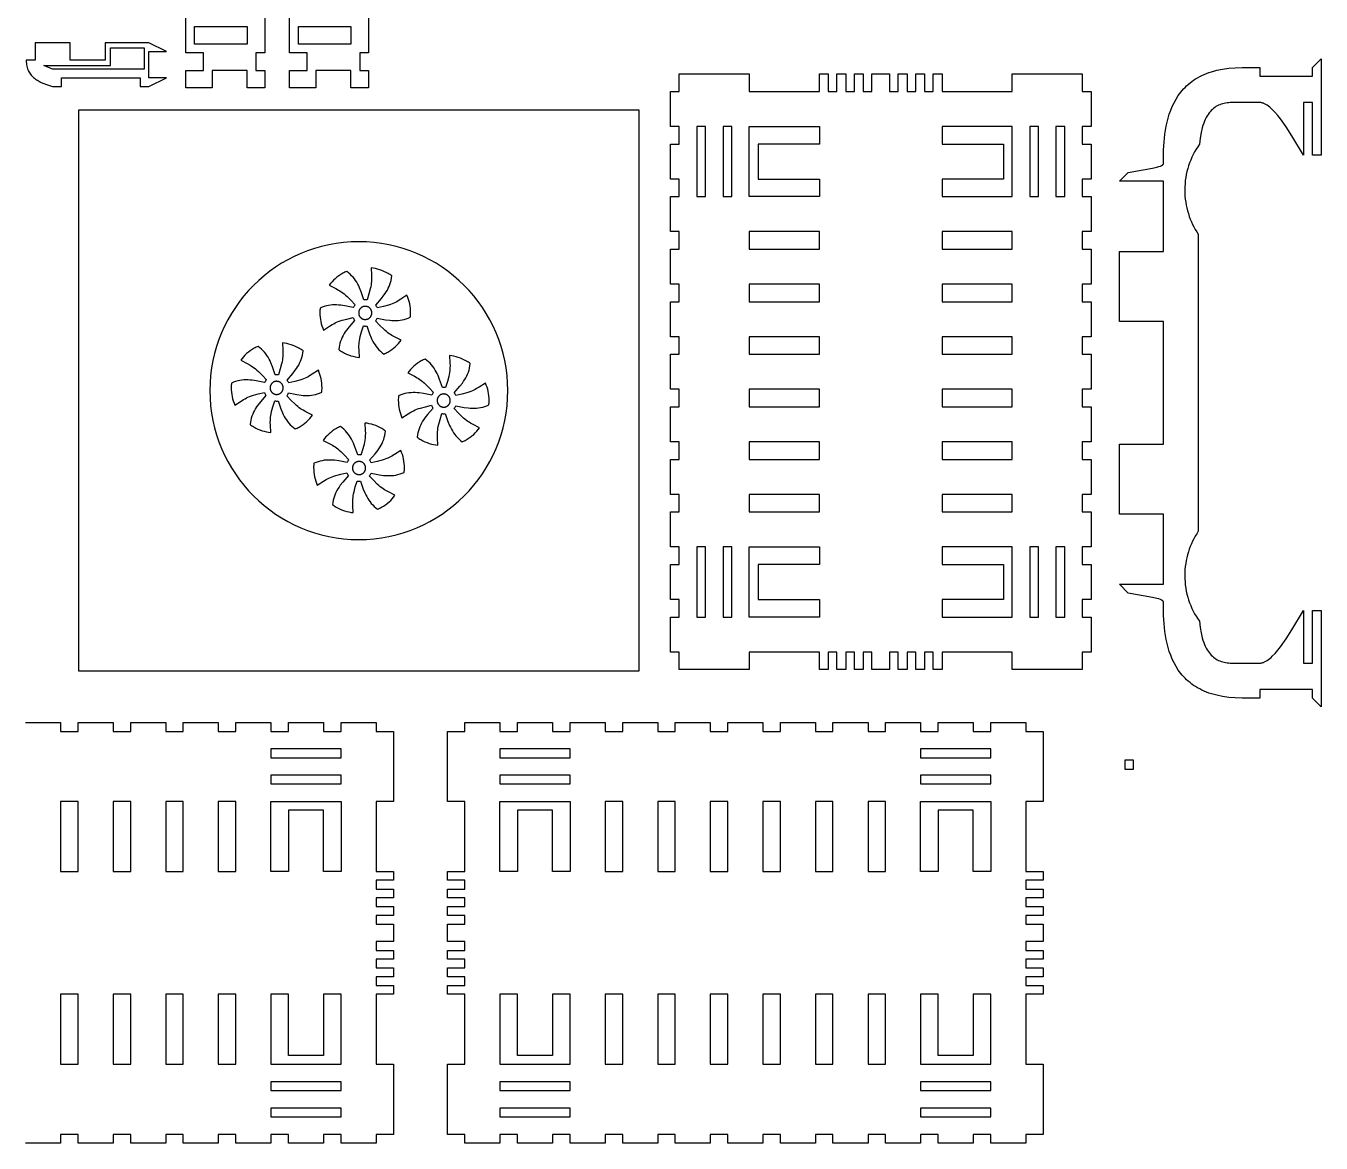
# Model space of a CAD drawing. Header units: inches. Extents: x -38 to 38, y -33.7 to 33.7.
# Drawn here: x 3.05 to 37.97, y -33.68 to -3.56 of the extents above; entities that cross this region are included whole.
import ezdxf

# ---------------------------------------------------------------- set-up
doc = ezdxf.new("R2010")
doc.units = ezdxf.units.IN
doc.header["$MEASUREMENT"] = 0
doc.layers.get('0').update_dxf_attribs({"color": 134})

msp = doc.modelspace()

# ---------------------------------------------------------------- linework, layer by layer
at = {"color": 121}
for points in [[(9.494, -3.339), (9.494, -4.284), (9.257, -4.284), (9.257, -4.757), (9.494, -4.757), (9.494, -5.229), (9.021, -5.229), (9.021, -4.757), (8.076, -4.757), (8.076, -5.229), (7.368, -5.229), (7.368, -4.757), (7.84, -4.757), (7.84, -4.284), (7.368, -4.284), (7.368, -3.339)], [(12.29, -3.339), (12.29, -4.284), (12.054, -4.284), (12.054, -4.757), (12.29, -4.757), (12.29, -5.229), (11.817, -5.229), (11.817, -4.757), (10.872, -4.757), (10.872, -5.229), (10.164, -5.229), (10.164, -4.757), (10.636, -4.757), (10.636, -4.284), (10.164, -4.284), (10.164, -3.339)], [(3.045, -22.346), (3.99, -22.346), (3.99, -22.582), (4.462, -22.582), (4.462, -22.346), (5.407, -22.346), (5.407, -22.582), (5.879, -22.582), (5.879, -22.346), (6.824, -22.346), (6.824, -22.582), (7.297, -22.582), (7.297, -22.346), (8.242, -22.346), (8.242, -22.582), (8.714, -22.582), (8.714, -22.346), (9.659, -22.346), (9.659, -22.582), (10.131, -22.582), (10.131, -22.346), (11.076, -22.346), (11.076, -22.582), (11.549, -22.582), (11.549, -22.346), (12.494, -22.346), (12.494, -22.582), (12.966, -22.582), (12.966, -24.472), (12.494, -24.472), (12.494, -26.362), (12.966, -26.362), (12.966, -26.598), (12.494, -26.598), (12.494, -26.834), (12.966, -26.834), (12.966, -27.071), (12.494, -27.071), (12.494, -27.307), (12.966, -27.307), (12.966, -27.543), (12.494, -27.543), (12.494, -27.779), (12.966, -27.779), (12.966, -28.252), (12.494, -28.252), (12.494, -28.488), (12.966, -28.488), (12.966, -28.724), (12.494, -28.724), (12.494, -28.96), (12.966, -28.96), (12.966, -29.197), (12.494, -29.197), (12.494, -29.433), (12.966, -29.433), (12.966, -29.669), (12.494, -29.669), (12.494, -31.559), (12.966, -31.559), (12.966, -33.449), (12.494, -33.449), (12.494, -33.685), (11.549, -33.685), (11.549, -33.449), (11.076, -33.449), (11.076, -33.685), (10.131, -33.685), (10.131, -33.449), (9.659, -33.449), (9.659, -33.685), (8.714, -33.685), (8.714, -33.449), (8.242, -33.449), (8.242, -33.685), (7.297, -33.685), (7.297, -33.449), (6.824, -33.449), (6.824, -33.685), (5.879, -33.685), (5.879, -33.449), (5.407, -33.449), (5.407, -33.685), (4.462, -33.685), (4.462, -33.449), (3.99, -33.449), (3.99, -33.685), (3.045, -33.685)]]:
    msp.add_lwpolyline(points, dxfattribs=at)
for points in [[(7.604, -4.048), (7.604, -3.576), (9.021, -3.576), (9.021, -4.048)], [(10.4, -4.048), (10.4, -3.576), (11.817, -3.576), (11.817, -4.048)], [(6.844, -4.955), (6.372, -4.955), (6.372, -4.247), (6.844, -4.247), (6.372, -4.01), (5.191, -4.01), (5.191, -4.483), (4.246, -4.483), (4.246, -4.01), (3.301, -4.01), (3.301, -4.483), (3.065, -4.483), (3.066, -4.526), (3.069, -4.567), (3.074, -4.607), (3.081, -4.644), (3.089, -4.68), (3.1, -4.713), (3.112, -4.746), (3.126, -4.776), (3.141, -4.805), (3.158, -4.833), (3.176, -4.859), (3.196, -4.883), (3.216, -4.907), (3.239, -4.929), (3.262, -4.95), (3.286, -4.97), (3.312, -4.989), (3.338, -5.007), (3.365, -5.024), (3.393, -5.04), (3.452, -5.07), (3.513, -5.097), (3.641, -5.146), (3.773, -5.191), (4.01, -5.191), (4.01, -4.955), (6.136, -4.955), (6.136, -5.191), (6.372, -5.191)], [(6.239, -4.149), (6.239, -4.719), (3.773, -4.719), (3.537, -4.626), (5.333, -4.626), (5.333, -4.149)], [(34.659, -17.186), (34.617, -17.25), (34.577, -17.317), (34.54, -17.385), (34.505, -17.454), (34.473, -17.524), (34.443, -17.596), (34.416, -17.67), (34.391, -17.744), (34.369, -17.82), (34.35, -17.897), (34.333, -17.975), (34.32, -18.054), (34.309, -18.133), (34.301, -18.214), (34.297, -18.296), (34.295, -18.378), (34.297, -18.464), (34.302, -18.549), (34.31, -18.633), (34.322, -18.716), (34.336, -18.798), (34.354, -18.879), (34.375, -18.958), (34.399, -19.037), (34.425, -19.114), (34.455, -19.19), (34.487, -19.264), (34.522, -19.337), (34.56, -19.409), (34.6, -19.478), (34.643, -19.546), (34.688, -19.613), (34.708, -19.778), (34.735, -19.928), (34.767, -20.062), (34.785, -20.123), (34.805, -20.181), (34.826, -20.235), (34.848, -20.286), (34.872, -20.333), (34.896, -20.378), (34.922, -20.419), (34.95, -20.457), (34.978, -20.493), (35.007, -20.525), (35.038, -20.555), (35.07, -20.582), (35.102, -20.607), (35.136, -20.629), (35.171, -20.649), (35.206, -20.667), (35.243, -20.682), (35.28, -20.695), (35.318, -20.707), (35.358, -20.716), (35.397, -20.724), (35.438, -20.73), (35.479, -20.735), (35.522, -20.738), (35.608, -20.74), (36.316, -20.74), (36.332, -20.739), (36.348, -20.738), (36.364, -20.735), (36.381, -20.731), (36.397, -20.727), (36.414, -20.722), (36.43, -20.715), (36.447, -20.708), (36.464, -20.7), (36.481, -20.69), (36.515, -20.67), (36.549, -20.645), (36.584, -20.618), (36.62, -20.587), (36.655, -20.554), (36.728, -20.478), (36.801, -20.392), (36.876, -20.297), (37.028, -20.082), (37.183, -19.843), (37.497, -19.322), (37.497, -20.739), (37.734, -20.74), (37.734, -19.323), (37.97, -19.323), (37.97, -21.921), (37.734, -21.685), (37.734, -21.449), (36.316, -21.449), (36.316, -21.685), (35.844, -21.685), (35.656, -21.68), (35.48, -21.665), (35.314, -21.641), (35.16, -21.609), (35.015, -21.569), (34.947, -21.547), (34.881, -21.522), (34.817, -21.496), (34.756, -21.468), (34.697, -21.438), (34.641, -21.407), (34.586, -21.374), (34.534, -21.34), (34.484, -21.304), (34.436, -21.267), (34.39, -21.229), (34.346, -21.189), (34.304, -21.148), (34.264, -21.106), (34.225, -21.063), (34.189, -21.019), (34.121, -20.927), (34.061, -20.832), (34.006, -20.734), (33.958, -20.633), (33.915, -20.53), (33.878, -20.425), (33.846, -20.318), (33.818, -20.211), (33.794, -20.103), (33.759, -19.887), (33.737, -19.674), (33.724, -19.467), (33.718, -19.087), (33.718, -19.086), (33.718, -19.086), (33.718, -19.085), (33.718, -19.084), (33.718, -19.083), (33.717, -19.082), (33.717, -19.082), (33.717, -19.082), (33.717, -19.081), (33.717, -19.079), (33.716, -19.077), (33.715, -19.075), (33.714, -19.074), (33.714, -19.073), (33.713, -19.072), (33.712, -19.072), (33.711, -19.07), (33.709, -19.068), (33.708, -19.066), (33.706, -19.064), (33.704, -19.062), (33.702, -19.06), (33.697, -19.056), (33.691, -19.053), (33.685, -19.049), (33.678, -19.045), (33.671, -19.041), (33.655, -19.034), (33.637, -19.026), (33.594, -19.011), (33.544, -18.997), (33.423, -18.967), (32.773, -18.851), (32.537, -18.614), (33.718, -18.614), (33.718, -16.725), (32.537, -16.725), (32.537, -14.835), (33.718, -14.835), (33.718, -11.528), (32.537, -11.528), (32.537, -9.638), (33.718, -9.638), (33.718, -7.748), (32.537, -7.748), (32.773, -7.512), (33.423, -7.396), (33.544, -7.366), (33.594, -7.351), (33.637, -7.336), (33.655, -7.329), (33.671, -7.321), (33.678, -7.318), (33.685, -7.314), (33.691, -7.31), (33.697, -7.306), (33.702, -7.302), (33.704, -7.301), (33.706, -7.299), (33.708, -7.297), (33.709, -7.295), (33.711, -7.293), (33.712, -7.291), (33.714, -7.289), (33.714, -7.288), (33.715, -7.287), (33.715, -7.286), (33.716, -7.285), (33.716, -7.284), (33.717, -7.283), (33.717, -7.282), (33.717, -7.282), (33.717, -7.281), (33.718, -7.28), (33.718, -7.279), (33.718, -7.279), (33.718, -7.279), (33.718, -7.279), (33.718, -7.278), (33.718, -7.278), (33.718, -7.277), (33.718, -7.276), (33.724, -6.895), (33.737, -6.689), (33.759, -6.476), (33.794, -6.26), (33.818, -6.152), (33.846, -6.044), (33.878, -5.938), (33.915, -5.833), (33.958, -5.729), (34.006, -5.629), (34.061, -5.53), (34.121, -5.435), (34.189, -5.344), (34.225, -5.3), (34.264, -5.257), (34.304, -5.214), (34.346, -5.174), (34.39, -5.134), (34.436, -5.095), (34.484, -5.058), (34.534, -5.023), (34.586, -4.988), (34.641, -4.956), (34.697, -4.924), (34.756, -4.895), (34.817, -4.867), (34.881, -4.84), (34.947, -4.816), (35.015, -4.793), (35.16, -4.753), (35.314, -4.721), (35.48, -4.698), (35.656, -4.683), (35.844, -4.677), (36.316, -4.677), (36.316, -4.914), (37.734, -4.914), (37.734, -4.677), (37.97, -4.441), (37.97, -7.041), (37.734, -7.041), (37.734, -5.624), (37.497, -5.624), (37.497, -7.041), (37.183, -6.52), (37.028, -6.281), (36.875, -6.066), (36.801, -5.971), (36.727, -5.885), (36.655, -5.809), (36.619, -5.775), (36.584, -5.745), (36.549, -5.717), (36.515, -5.693), (36.481, -5.672), (36.464, -5.663), (36.447, -5.655), (36.43, -5.647), (36.413, -5.641), (36.397, -5.636), (36.381, -5.631), (36.364, -5.627), (36.348, -5.625), (36.332, -5.623), (36.316, -5.623), (35.608, -5.622), (35.522, -5.624), (35.479, -5.627), (35.438, -5.632), (35.397, -5.638), (35.358, -5.646), (35.318, -5.656), (35.28, -5.667), (35.243, -5.681), (35.206, -5.696), (35.171, -5.714), (35.136, -5.733), (35.102, -5.756), (35.07, -5.78), (35.038, -5.808), (35.007, -5.837), (34.978, -5.87), (34.95, -5.905), (34.922, -5.943), (34.896, -5.985), (34.872, -6.029), (34.848, -6.077), (34.826, -6.128), (34.805, -6.182), (34.785, -6.24), (34.767, -6.301), (34.735, -6.435), (34.708, -6.584), (34.688, -6.75), (34.643, -6.816), (34.6, -6.884), (34.56, -6.954), (34.522, -7.025), (34.487, -7.098), (34.455, -7.173), (34.425, -7.248), (34.399, -7.326), (34.375, -7.404), (34.354, -7.484), (34.336, -7.565), (34.322, -7.647), (34.31, -7.73), (34.302, -7.814), (34.297, -7.899), (34.295, -7.984), (34.297, -8.067), (34.301, -8.148), (34.309, -8.229), (34.32, -8.309), (34.333, -8.388), (34.35, -8.466), (34.369, -8.543), (34.391, -8.618), (34.416, -8.693), (34.443, -8.766), (34.473, -8.838), (34.505, -8.909), (34.54, -8.978), (34.577, -9.046), (34.617, -9.112), (34.659, -9.177)], [(20.429, -18.081), (20.665, -18.081), (20.665, -17.608), (20.429, -17.608), (20.429, -16.663), (20.665, -16.663), (20.665, -16.191), (20.429, -16.191), (20.429, -15.246), (20.665, -15.246), (20.665, -14.773), (20.429, -14.773), (20.429, -13.829), (20.665, -13.829), (20.665, -13.356), (20.429, -13.356), (20.429, -12.411), (20.665, -12.411), (20.665, -11.939), (20.429, -11.939), (20.429, -10.994), (20.665, -10.994), (20.665, -10.522), (20.429, -10.522), (20.429, -9.577), (20.665, -9.577), (20.665, -9.104), (20.429, -9.104), (20.429, -8.159), (20.665, -8.159), (20.665, -7.687), (20.429, -7.687), (20.429, -6.742), (20.665, -6.742), (20.665, -6.27), (20.429, -6.27), (20.429, -5.325), (20.665, -5.325), (20.665, -4.852), (22.555, -4.852), (22.555, -5.325), (24.445, -5.325), (24.445, -4.852), (24.681, -4.852), (24.681, -5.325), (24.917, -5.325), (24.917, -4.852), (25.154, -4.852), (25.154, -5.325), (25.39, -5.325), (25.39, -4.852), (25.626, -4.852), (25.626, -5.325), (25.862, -5.325), (25.862, -4.852), (26.335, -4.852), (26.335, -5.325), (26.571, -5.325), (26.571, -4.852), (26.807, -4.852), (26.807, -5.325), (27.043, -5.325), (27.043, -4.852), (27.28, -4.852), (27.28, -5.325), (27.516, -5.325), (27.516, -4.852), (27.752, -4.852), (27.752, -5.325), (29.642, -5.325), (29.642, -4.852), (31.532, -4.852), (31.532, -5.325), (31.768, -5.325), (31.768, -6.27), (31.532, -6.27), (31.532, -6.742), (31.768, -6.742), (31.768, -7.687), (31.532, -7.687), (31.532, -8.159), (31.768, -8.159), (31.768, -9.104), (31.532, -9.104), (31.532, -9.577), (31.768, -9.577), (31.768, -10.522), (31.532, -10.522), (31.532, -10.994), (31.768, -10.994), (31.768, -11.939), (31.532, -11.939), (31.532, -12.411), (31.768, -12.411), (31.768, -13.356), (31.532, -13.356), (31.532, -13.829), (31.768, -13.829), (31.768, -14.773), (31.532, -14.773), (31.532, -15.246), (31.768, -15.246), (31.768, -16.191), (31.532, -16.191), (31.532, -16.663), (31.768, -16.663), (31.768, -17.608), (31.532, -17.608), (31.532, -18.081), (31.768, -18.081), (31.768, -19.025), (31.532, -19.025), (31.532, -19.498), (31.768, -19.498), (31.768, -20.443), (31.532, -20.443), (31.532, -20.915), (29.642, -20.915), (29.642, -20.443), (27.752, -20.443), (27.752, -20.915), (27.516, -20.915), (27.516, -20.443), (27.28, -20.443), (27.28, -20.915), (27.043, -20.915), (27.043, -20.443), (26.807, -20.443), (26.807, -20.915), (26.571, -20.915), (26.571, -20.443), (26.335, -20.443), (26.335, -20.915), (25.862, -20.915), (25.862, -20.443), (25.626, -20.443), (25.626, -20.915), (25.39, -20.915), (25.39, -20.443), (25.154, -20.443), (25.154, -20.915), (24.917, -20.915), (24.917, -20.443), (24.681, -20.443), (24.681, -20.915), (24.445, -20.915), (24.445, -20.443), (22.555, -20.443), (22.555, -20.915), (20.665, -20.915), (20.665, -20.443), (20.429, -20.443), (20.429, -19.498), (20.665, -19.498), (20.665, -19.025), (20.429, -19.025)], [(19.589, -5.833), (4.471, -5.833), (4.471, -20.951), (19.589, -20.951)], [(21.138, -8.159), (21.374, -8.159), (21.374, -6.27), (21.138, -6.27)], [(21.847, -8.159), (22.083, -8.159), (22.083, -6.27), (21.847, -6.27)], [(24.445, -6.27), (24.445, -6.742), (22.791, -6.742), (22.791, -7.687), (24.445, -7.687), (24.445, -8.159), (22.555, -8.159), (22.555, -6.27)], [(27.752, -6.742), (29.406, -6.742), (29.406, -7.687), (27.752, -7.687), (27.752, -8.159), (29.642, -8.159), (29.642, -6.27), (27.752, -6.27)], [(30.114, -8.159), (30.35, -8.159), (30.35, -6.27), (30.114, -6.27)], [(30.823, -8.159), (31.059, -8.159), (31.059, -6.27), (30.823, -6.27)], [(16.046, -13.392), (16.041, -13.186), (16.025, -12.982), (16, -12.781), (15.964, -12.584), (15.919, -12.39), (15.865, -12.199), (15.802, -12.012), (15.73, -11.83), (15.65, -11.652), (15.561, -11.479), (15.464, -11.311), (15.36, -11.148), (15.248, -10.991), (15.128, -10.839), (15.002, -10.693), (14.869, -10.554), (14.729, -10.421), (14.584, -10.294), (14.432, -10.175), (14.275, -10.063), (14.112, -9.959), (13.943, -9.862), (13.77, -9.773), (13.592, -9.693), (13.41, -9.621), (13.224, -9.557), (13.033, -9.503), (12.839, -9.458), (12.641, -9.423), (12.44, -9.397), (12.237, -9.382), (12.03, -9.377), (11.824, -9.382), (11.62, -9.397), (11.419, -9.423), (11.221, -9.458), (11.027, -9.503), (10.837, -9.557), (10.65, -9.621), (10.468, -9.693), (10.29, -9.773), (10.117, -9.862), (9.949, -9.959), (9.786, -10.063), (9.628, -10.175), (9.477, -10.294), (9.331, -10.421), (9.191, -10.554), (9.058, -10.693), (8.932, -10.839), (8.813, -10.991), (8.701, -11.148), (8.596, -11.311), (8.499, -11.479), (8.411, -11.652), (8.33, -11.83), (8.258, -12.012), (8.195, -12.199), (8.141, -12.39), (8.096, -12.584), (8.061, -12.781), (8.035, -12.982), (8.02, -13.186), (8.014, -13.392), (8.02, -13.599), (8.035, -13.803), (8.061, -14.004), (8.096, -14.201), (8.141, -14.395), (8.195, -14.586), (8.258, -14.772), (8.33, -14.955), (8.411, -15.133), (8.499, -15.306), (8.596, -15.474), (8.701, -15.637), (8.813, -15.794), (8.932, -15.946), (9.058, -16.092), (9.191, -16.231), (9.331, -16.364), (9.477, -16.491), (9.628, -16.61), (9.786, -16.722), (9.949, -16.826), (10.117, -16.923), (10.29, -17.012), (10.468, -17.092), (10.65, -17.164), (10.837, -17.227), (11.027, -17.282), (11.221, -17.327), (11.419, -17.362), (11.62, -17.387), (11.824, -17.403), (12.03, -17.408), (12.237, -17.403), (12.44, -17.387), (12.641, -17.362), (12.839, -17.327), (13.033, -17.282), (13.224, -17.227), (13.41, -17.164), (13.592, -17.092), (13.77, -17.012), (13.943, -16.923), (14.112, -16.826), (14.275, -16.722), (14.432, -16.61), (14.584, -16.491), (14.729, -16.364), (14.869, -16.231), (15.002, -16.092), (15.128, -15.946), (15.248, -15.794), (15.36, -15.637), (15.464, -15.474), (15.561, -15.306), (15.65, -15.133), (15.73, -14.955), (15.802, -14.772), (15.865, -14.586), (15.919, -14.395), (15.964, -14.201), (16, -14.004), (16.025, -13.803), (16.041, -13.599)], [(22.555, -9.577), (24.445, -9.577), (24.445, -9.104), (22.555, -9.104)], [(27.752, -9.577), (29.642, -9.577), (29.642, -9.104), (27.752, -9.104)], [(12.243, -11.648), (12.316, -11.863), (12.359, -11.967), (12.383, -12.017), (12.408, -12.066), (12.436, -12.115), (12.466, -12.161), (12.498, -12.206), (12.533, -12.25), (12.571, -12.291), (12.612, -12.331), (12.656, -12.369), (12.704, -12.405), (12.731, -12.394), (12.758, -12.382), (12.785, -12.368), (12.811, -12.354), (12.864, -12.321), (12.916, -12.286), (12.965, -12.249), (13.011, -12.209), (13.055, -12.167), (13.097, -12.124), (13.135, -12.078), (13.171, -12.031), (12.995, -11.942), (12.921, -11.902), (12.886, -11.88), (12.85, -11.857), (12.813, -11.831), (12.776, -11.801), (12.736, -11.767), (12.693, -11.729), (12.597, -11.634), (12.483, -11.511), (12.496, -11.493), (12.508, -11.474), (12.519, -11.455), (12.528, -11.434), (12.752, -11.479), (12.864, -11.494), (12.92, -11.498), (12.975, -11.501), (13.031, -11.501), (13.087, -11.498), (13.142, -11.493), (13.197, -11.485), (13.253, -11.473), (13.308, -11.457), (13.363, -11.438), (13.418, -11.414), (13.422, -11.385), (13.425, -11.355), (13.427, -11.326), (13.427, -11.296), (13.426, -11.233), (13.421, -11.171), (13.413, -11.11), (13.402, -11.05), (13.388, -10.991), (13.371, -10.934), (13.351, -10.877), (13.328, -10.822), (13.162, -10.93), (13.09, -10.975), (13.054, -10.995), (13.015, -11.014), (12.974, -11.033), (12.929, -11.051), (12.88, -11.068), (12.825, -11.086), (12.694, -11.122), (12.529, -11.159), (12.52, -11.14), (12.51, -11.12), (12.499, -11.102), (12.486, -11.085), (12.638, -10.912), (12.707, -10.822), (12.739, -10.776), (12.77, -10.729), (12.798, -10.681), (12.824, -10.631), (12.847, -10.58), (12.867, -10.528), (12.885, -10.473), (12.899, -10.418), (12.91, -10.36), (12.917, -10.3), (12.894, -10.282), (12.87, -10.264), (12.845, -10.248), (12.819, -10.233), (12.764, -10.203), (12.708, -10.176), (12.651, -10.152), (12.594, -10.132), (12.536, -10.115), (12.477, -10.101), (12.419, -10.09), (12.36, -10.082), (12.37, -10.28), (12.373, -10.365), (12.372, -10.407), (12.369, -10.45), (12.365, -10.494), (12.358, -10.542), (12.349, -10.594), (12.336, -10.651), (12.301, -10.783), (12.251, -10.945), (12.239, -10.944), (12.227, -10.942), (12.215, -10.942), (12.203, -10.942), (12.194, -10.942), (12.185, -10.942), (12.175, -10.943), (12.167, -10.944), (12.093, -10.726), (12.05, -10.621), (12.026, -10.57), (12, -10.52), (11.972, -10.471), (11.942, -10.424), (11.91, -10.378), (11.874, -10.334), (11.836, -10.292), (11.795, -10.252), (11.75, -10.213), (11.702, -10.177), (11.674, -10.188), (11.648, -10.2), (11.621, -10.214), (11.595, -10.228), (11.541, -10.261), (11.49, -10.296), (11.441, -10.333), (11.395, -10.373), (11.351, -10.414), (11.309, -10.458), (11.27, -10.504), (11.234, -10.551), (11.411, -10.641), (11.485, -10.681), (11.521, -10.702), (11.557, -10.726), (11.594, -10.752), (11.632, -10.782), (11.672, -10.816), (11.715, -10.855), (11.811, -10.951), (11.927, -11.075), (11.914, -11.093), (11.902, -11.11), (11.891, -11.129), (11.881, -11.148), (11.656, -11.104), (11.544, -11.089), (11.488, -11.084), (11.432, -11.081), (11.376, -11.081), (11.32, -11.083), (11.265, -11.089), (11.209, -11.097), (11.154, -11.109), (11.098, -11.125), (11.043, -11.144), (10.988, -11.168), (10.983, -11.197), (10.98, -11.226), (10.979, -11.256), (10.979, -11.286), (10.98, -11.349), (10.985, -11.411), (10.993, -11.472), (11.004, -11.532), (11.018, -11.591), (11.035, -11.648), (11.055, -11.705), (11.078, -11.76), (11.243, -11.652), (11.315, -11.608), (11.352, -11.587), (11.39, -11.568), (11.431, -11.55), (11.475, -11.532), (11.524, -11.514), (11.579, -11.496), (11.709, -11.461), (11.873, -11.423), (11.882, -11.444), (11.892, -11.464), (11.903, -11.483), (11.916, -11.502), (11.765, -11.673), (11.697, -11.763), (11.665, -11.809), (11.635, -11.855), (11.607, -11.904), (11.581, -11.953), (11.558, -12.004), (11.538, -12.056), (11.521, -12.109), (11.507, -12.165), (11.496, -12.222), (11.489, -12.282), (11.512, -12.3), (11.536, -12.317), (11.561, -12.334), (11.586, -12.349), (11.642, -12.379), (11.698, -12.406), (11.754, -12.429), (11.812, -12.45), (11.87, -12.467), (11.928, -12.481), (11.987, -12.492), (12.046, -12.5), (12.036, -12.303), (12.033, -12.219), (12.034, -12.177), (12.036, -12.135), (12.041, -12.09), (12.047, -12.043), (12.056, -11.992), (12.069, -11.936), (12.102, -11.806), (12.152, -11.646), (12.164, -11.648), (12.177, -11.649), (12.19, -11.65), (12.203, -11.65), (12.223, -11.65)], [(22.555, -10.994), (24.445, -10.994), (24.445, -10.522), (22.555, -10.522)], [(27.752, -10.994), (29.642, -10.994), (29.642, -10.522), (27.752, -10.522)], [(12.38, -11.296), (12.38, -11.287), (12.379, -11.278), (12.378, -11.269), (12.376, -11.26), (12.375, -11.252), (12.372, -11.243), (12.369, -11.235), (12.366, -11.227), (12.363, -11.219), (12.359, -11.211), (12.354, -11.204), (12.35, -11.197), (12.345, -11.19), (12.34, -11.183), (12.334, -11.177), (12.328, -11.171), (12.322, -11.165), (12.316, -11.159), (12.309, -11.154), (12.302, -11.149), (12.295, -11.144), (12.287, -11.14), (12.28, -11.136), (12.272, -11.133), (12.264, -11.129), (12.256, -11.127), (12.247, -11.124), (12.239, -11.122), (12.23, -11.121), (12.221, -11.12), (12.212, -11.119), (12.203, -11.119), (12.194, -11.119), (12.185, -11.12), (12.176, -11.121), (12.167, -11.122), (12.159, -11.124), (12.15, -11.127), (12.142, -11.129), (12.134, -11.133), (12.126, -11.136), (12.119, -11.14), (12.111, -11.144), (12.104, -11.149), (12.097, -11.154), (12.09, -11.159), (12.084, -11.165), (12.078, -11.171), (12.072, -11.177), (12.066, -11.183), (12.061, -11.19), (12.056, -11.197), (12.051, -11.204), (12.047, -11.211), (12.043, -11.219), (12.04, -11.227), (12.037, -11.235), (12.034, -11.243), (12.031, -11.252), (12.029, -11.26), (12.028, -11.269), (12.027, -11.278), (12.026, -11.287), (12.026, -11.296), (12.026, -11.305), (12.027, -11.314), (12.028, -11.323), (12.029, -11.332), (12.031, -11.34), (12.034, -11.349), (12.037, -11.357), (12.04, -11.365), (12.043, -11.373), (12.047, -11.38), (12.051, -11.388), (12.056, -11.395), (12.061, -11.402), (12.066, -11.409), (12.072, -11.415), (12.078, -11.421), (12.084, -11.427), (12.09, -11.433), (12.097, -11.438), (12.104, -11.443), (12.111, -11.447), (12.119, -11.452), (12.126, -11.456), (12.134, -11.459), (12.142, -11.462), (12.15, -11.465), (12.159, -11.467), (12.167, -11.469), (12.176, -11.471), (12.185, -11.472), (12.194, -11.473), (12.203, -11.473), (12.212, -11.473), (12.221, -11.472), (12.23, -11.471), (12.239, -11.469), (12.247, -11.467), (12.256, -11.465), (12.264, -11.462), (12.272, -11.459), (12.28, -11.456), (12.287, -11.452), (12.295, -11.447), (12.302, -11.443), (12.309, -11.438), (12.316, -11.433), (12.322, -11.427), (12.328, -11.421), (12.334, -11.415), (12.34, -11.409), (12.345, -11.402), (12.35, -11.395), (12.354, -11.388), (12.359, -11.38), (12.363, -11.373), (12.366, -11.365), (12.369, -11.357), (12.372, -11.349), (12.375, -11.34), (12.376, -11.332), (12.378, -11.323), (12.379, -11.314), (12.38, -11.305)], [(9.853, -13.67), (9.926, -13.885), (9.969, -13.989), (9.993, -14.039), (10.018, -14.088), (10.046, -14.136), (10.076, -14.183), (10.108, -14.228), (10.143, -14.272), (10.181, -14.313), (10.222, -14.353), (10.266, -14.391), (10.314, -14.426), (10.342, -14.416), (10.369, -14.404), (10.395, -14.39), (10.421, -14.376), (10.475, -14.343), (10.526, -14.308), (10.575, -14.271), (10.621, -14.231), (10.665, -14.189), (10.707, -14.146), (10.746, -14.1), (10.782, -14.053), (10.605, -13.964), (10.531, -13.923), (10.496, -13.902), (10.46, -13.879), (10.424, -13.853), (10.386, -13.823), (10.346, -13.789), (10.303, -13.751), (10.208, -13.656), (10.093, -13.533), (10.106, -13.515), (10.118, -13.496), (10.129, -13.476), (10.138, -13.456), (10.362, -13.501), (10.474, -13.515), (10.53, -13.52), (10.586, -13.523), (10.641, -13.523), (10.697, -13.52), (10.752, -13.515), (10.808, -13.506), (10.863, -13.495), (10.918, -13.479), (10.973, -13.46), (11.028, -13.436), (11.033, -13.407), (11.036, -13.377), (11.037, -13.348), (11.037, -13.318), (11.036, -13.255), (11.031, -13.193), (11.023, -13.132), (11.012, -13.072), (10.998, -13.013), (10.981, -12.955), (10.961, -12.899), (10.938, -12.844), (10.772, -12.952), (10.7, -12.997), (10.664, -13.017), (10.625, -13.036), (10.584, -13.055), (10.54, -13.073), (10.49, -13.09), (10.435, -13.108), (10.304, -13.144), (10.139, -13.181), (10.13, -13.161), (10.12, -13.142), (10.109, -13.124), (10.096, -13.107), (10.248, -12.934), (10.317, -12.844), (10.35, -12.798), (10.38, -12.751), (10.408, -12.702), (10.434, -12.653), (10.457, -12.602), (10.478, -12.549), (10.495, -12.495), (10.509, -12.44), (10.52, -12.382), (10.527, -12.322), (10.504, -12.304), (10.48, -12.286), (10.455, -12.27), (10.43, -12.255), (10.374, -12.225), (10.318, -12.198), (10.262, -12.174), (10.204, -12.154), (10.146, -12.137), (10.088, -12.123), (10.029, -12.112), (9.97, -12.104), (9.981, -12.302), (9.983, -12.387), (9.982, -12.429), (9.979, -12.471), (9.975, -12.516), (9.968, -12.564), (9.959, -12.616), (9.946, -12.673), (9.912, -12.804), (9.861, -12.967), (9.849, -12.965), (9.837, -12.964), (9.825, -12.964), (9.813, -12.963), (9.804, -12.964), (9.795, -12.964), (9.786, -12.965), (9.777, -12.966), (9.703, -12.748), (9.66, -12.643), (9.636, -12.592), (9.61, -12.542), (9.582, -12.493), (9.552, -12.446), (9.52, -12.4), (9.485, -12.356), (9.446, -12.314), (9.405, -12.274), (9.36, -12.235), (9.312, -12.199), (9.285, -12.21), (9.258, -12.222), (9.231, -12.235), (9.205, -12.25), (9.152, -12.283), (9.1, -12.318), (9.051, -12.355), (9.005, -12.395), (8.961, -12.436), (8.919, -12.48), (8.881, -12.525), (8.845, -12.573), (9.021, -12.663), (9.096, -12.703), (9.131, -12.724), (9.167, -12.748), (9.204, -12.774), (9.242, -12.804), (9.282, -12.838), (9.325, -12.877), (9.421, -12.973), (9.537, -13.097), (9.524, -13.114), (9.512, -13.132), (9.501, -13.151), (9.491, -13.17), (9.266, -13.126), (9.154, -13.111), (9.098, -13.106), (9.042, -13.103), (8.986, -13.103), (8.931, -13.105), (8.875, -13.111), (8.819, -13.119), (8.764, -13.131), (8.709, -13.147), (8.653, -13.166), (8.598, -13.19), (8.594, -13.219), (8.591, -13.248), (8.589, -13.278), (8.589, -13.308), (8.59, -13.371), (8.595, -13.433), (8.603, -13.494), (8.614, -13.554), (8.628, -13.613), (8.645, -13.67), (8.665, -13.727), (8.688, -13.782), (8.854, -13.674), (8.925, -13.63), (8.962, -13.609), (9, -13.59), (9.041, -13.572), (9.085, -13.554), (9.134, -13.536), (9.189, -13.518), (9.319, -13.483), (9.484, -13.445), (9.492, -13.466), (9.502, -13.486), (9.513, -13.505), (9.526, -13.524), (9.375, -13.695), (9.307, -13.785), (9.275, -13.83), (9.245, -13.877), (9.217, -13.925), (9.191, -13.975), (9.168, -14.025), (9.148, -14.078), (9.131, -14.131), (9.117, -14.187), (9.106, -14.244), (9.099, -14.303), (9.122, -14.322), (9.146, -14.339), (9.171, -14.355), (9.197, -14.371), (9.252, -14.401), (9.308, -14.428), (9.365, -14.451), (9.422, -14.472), (9.48, -14.489), (9.539, -14.503), (9.597, -14.514), (9.656, -14.522), (9.646, -14.325), (9.643, -14.241), (9.644, -14.199), (9.647, -14.157), (9.651, -14.112), (9.657, -14.065), (9.667, -14.014), (9.679, -13.958), (9.713, -13.828), (9.762, -13.668), (9.775, -13.67), (9.787, -13.671), (9.8, -13.672), (9.813, -13.672), (9.833, -13.672)], [(22.555, -12.411), (24.445, -12.411), (24.445, -11.939), (22.555, -11.939)], [(27.752, -12.411), (29.642, -12.411), (29.642, -11.939), (27.752, -11.939)], [(14.358, -14.012), (14.431, -14.227), (14.474, -14.331), (14.498, -14.382), (14.524, -14.431), (14.551, -14.479), (14.581, -14.526), (14.614, -14.571), (14.648, -14.614), (14.686, -14.656), (14.727, -14.696), (14.771, -14.733), (14.819, -14.769), (14.847, -14.758), (14.874, -14.746), (14.9, -14.733), (14.926, -14.718), (14.98, -14.685), (15.031, -14.65), (15.08, -14.613), (15.126, -14.573), (15.17, -14.532), (15.212, -14.488), (15.251, -14.443), (15.287, -14.395), (15.111, -14.306), (15.037, -14.266), (15.001, -14.244), (14.965, -14.221), (14.929, -14.195), (14.891, -14.165), (14.851, -14.132), (14.809, -14.093), (14.713, -13.999), (14.599, -13.875), (14.612, -13.857), (14.624, -13.839), (14.634, -13.819), (14.643, -13.799), (14.867, -13.843), (14.979, -13.858), (15.035, -13.863), (15.091, -13.865), (15.146, -13.865), (15.202, -13.863), (15.257, -13.857), (15.313, -13.849), (15.368, -13.837), (15.423, -13.821), (15.478, -13.802), (15.533, -13.778), (15.538, -13.749), (15.541, -13.72), (15.542, -13.69), (15.543, -13.66), (15.541, -13.597), (15.536, -13.535), (15.528, -13.474), (15.517, -13.414), (15.503, -13.356), (15.486, -13.298), (15.466, -13.242), (15.443, -13.187), (15.277, -13.295), (15.205, -13.339), (15.169, -13.359), (15.131, -13.378), (15.09, -13.397), (15.045, -13.415), (14.995, -13.433), (14.94, -13.45), (14.809, -13.486), (14.644, -13.524), (14.635, -13.504), (14.625, -13.485), (14.614, -13.466), (14.602, -13.449), (14.753, -13.276), (14.822, -13.187), (14.855, -13.14), (14.885, -13.093), (14.913, -13.045), (14.939, -12.995), (14.962, -12.944), (14.983, -12.892), (15, -12.838), (15.014, -12.782), (15.025, -12.724), (15.032, -12.665), (15.009, -12.646), (14.985, -12.629), (14.96, -12.613), (14.935, -12.597), (14.88, -12.567), (14.824, -12.541), (14.767, -12.517), (14.709, -12.496), (14.651, -12.479), (14.593, -12.465), (14.534, -12.454), (14.475, -12.447), (14.486, -12.645), (14.488, -12.729), (14.487, -12.771), (14.485, -12.814), (14.48, -12.859), (14.473, -12.907), (14.464, -12.959), (14.452, -13.015), (14.417, -13.147), (14.367, -13.309), (14.354, -13.308), (14.342, -13.307), (14.33, -13.306), (14.318, -13.306), (14.309, -13.306), (14.3, -13.306), (14.291, -13.307), (14.282, -13.309), (14.208, -13.091), (14.165, -12.986), (14.141, -12.934), (14.115, -12.884), (14.088, -12.836), (14.058, -12.788), (14.025, -12.743), (13.99, -12.699), (13.952, -12.656), (13.91, -12.616), (13.866, -12.578), (13.817, -12.542), (13.79, -12.552), (13.763, -12.564), (13.736, -12.578), (13.71, -12.593), (13.657, -12.625), (13.605, -12.66), (13.557, -12.698), (13.51, -12.737), (13.466, -12.779), (13.425, -12.822), (13.386, -12.868), (13.35, -12.915), (13.527, -13.005), (13.601, -13.045), (13.637, -13.067), (13.673, -13.09), (13.709, -13.117), (13.747, -13.146), (13.787, -13.18), (13.83, -13.219), (13.927, -13.315), (14.042, -13.44), (14.029, -13.457), (14.017, -13.475), (14.006, -13.493), (13.996, -13.513), (13.772, -13.468), (13.659, -13.453), (13.603, -13.448), (13.547, -13.446), (13.492, -13.445), (13.436, -13.448), (13.38, -13.453), (13.325, -13.462), (13.269, -13.473), (13.214, -13.489), (13.158, -13.509), (13.103, -13.532), (13.099, -13.561), (13.096, -13.591), (13.094, -13.621), (13.094, -13.65), (13.095, -13.713), (13.1, -13.775), (13.108, -13.836), (13.119, -13.896), (13.133, -13.955), (13.15, -14.013), (13.17, -14.069), (13.193, -14.124), (13.359, -14.016), (13.43, -13.972), (13.467, -13.952), (13.505, -13.933), (13.546, -13.914), (13.591, -13.896), (13.64, -13.878), (13.694, -13.861), (13.825, -13.825), (13.989, -13.788), (13.997, -13.808), (14.007, -13.828), (14.018, -13.848), (14.031, -13.866), (13.881, -14.038), (13.812, -14.127), (13.78, -14.173), (13.75, -14.22), (13.722, -14.268), (13.697, -14.317), (13.673, -14.368), (13.653, -14.42), (13.636, -14.474), (13.622, -14.529), (13.611, -14.587), (13.604, -14.646), (13.627, -14.665), (13.651, -14.682), (13.676, -14.698), (13.702, -14.713), (13.757, -14.743), (13.813, -14.77), (13.87, -14.794), (13.927, -14.814), (13.985, -14.832), (14.044, -14.846), (14.103, -14.857), (14.162, -14.864), (14.151, -14.667), (14.149, -14.583), (14.149, -14.542), (14.152, -14.499), (14.156, -14.454), (14.163, -14.407), (14.172, -14.356), (14.184, -14.3), (14.218, -14.17), (14.267, -14.01), (14.28, -14.012), (14.293, -14.014), (14.305, -14.014), (14.318, -14.015), (14.338, -14.014)], [(9.99, -13.318), (9.99, -13.309), (9.989, -13.3), (9.988, -13.291), (9.987, -13.282), (9.985, -13.274), (9.982, -13.265), (9.979, -13.257), (9.976, -13.249), (9.973, -13.241), (9.969, -13.233), (9.965, -13.226), (9.96, -13.219), (9.955, -13.212), (9.95, -13.205), (9.944, -13.199), (9.938, -13.193), (9.932, -13.187), (9.926, -13.181), (9.919, -13.176), (9.912, -13.171), (9.905, -13.166), (9.897, -13.162), (9.89, -13.158), (9.882, -13.155), (9.874, -13.151), (9.866, -13.149), (9.857, -13.146), (9.849, -13.144), (9.84, -13.143), (9.831, -13.142), (9.822, -13.141), (9.813, -13.141), (9.804, -13.141), (9.795, -13.142), (9.786, -13.143), (9.777, -13.144), (9.769, -13.146), (9.76, -13.149), (9.752, -13.151), (9.744, -13.155), (9.736, -13.158), (9.729, -13.162), (9.721, -13.166), (9.714, -13.171), (9.707, -13.176), (9.7, -13.181), (9.694, -13.187), (9.688, -13.193), (9.682, -13.199), (9.676, -13.205), (9.671, -13.212), (9.666, -13.219), (9.662, -13.226), (9.657, -13.233), (9.653, -13.241), (9.65, -13.249), (9.647, -13.257), (9.644, -13.265), (9.642, -13.274), (9.64, -13.282), (9.638, -13.291), (9.637, -13.3), (9.636, -13.309), (9.636, -13.318), (9.636, -13.327), (9.637, -13.336), (9.638, -13.345), (9.64, -13.353), (9.642, -13.362), (9.644, -13.37), (9.647, -13.379), (9.65, -13.387), (9.653, -13.395), (9.657, -13.402), (9.662, -13.41), (9.666, -13.417), (9.671, -13.424), (9.676, -13.43), (9.682, -13.437), (9.688, -13.443), (9.694, -13.449), (9.7, -13.454), (9.707, -13.46), (9.714, -13.465), (9.721, -13.469), (9.729, -13.474), (9.736, -13.477), (9.744, -13.481), (9.752, -13.484), (9.76, -13.487), (9.769, -13.489), (9.777, -13.491), (9.786, -13.493), (9.795, -13.494), (9.804, -13.495), (9.813, -13.495), (9.822, -13.495), (9.831, -13.494), (9.84, -13.493), (9.849, -13.491), (9.857, -13.489), (9.866, -13.487), (9.874, -13.484), (9.882, -13.481), (9.89, -13.477), (9.897, -13.474), (9.905, -13.469), (9.912, -13.465), (9.919, -13.46), (9.926, -13.454), (9.932, -13.449), (9.938, -13.443), (9.944, -13.437), (9.95, -13.43), (9.955, -13.424), (9.96, -13.417), (9.965, -13.41), (9.969, -13.402), (9.973, -13.395), (9.976, -13.387), (9.979, -13.379), (9.982, -13.37), (9.985, -13.362), (9.987, -13.353), (9.988, -13.345), (9.989, -13.336), (9.99, -13.327)], [(14.495, -13.66), (14.495, -13.651), (14.495, -13.642), (14.493, -13.633), (14.492, -13.625), (14.49, -13.616), (14.487, -13.608), (14.485, -13.599), (14.481, -13.591), (14.478, -13.583), (14.474, -13.576), (14.47, -13.568), (14.465, -13.561), (14.46, -13.554), (14.455, -13.548), (14.449, -13.541), (14.443, -13.535), (14.437, -13.529), (14.431, -13.524), (14.424, -13.518), (14.417, -13.513), (14.41, -13.509), (14.403, -13.504), (14.395, -13.501), (14.387, -13.497), (14.379, -13.494), (14.371, -13.491), (14.363, -13.489), (14.354, -13.487), (14.345, -13.485), (14.336, -13.484), (14.327, -13.483), (14.318, -13.483), (14.309, -13.483), (14.3, -13.484), (14.291, -13.485), (14.283, -13.487), (14.274, -13.489), (14.266, -13.491), (14.257, -13.494), (14.249, -13.497), (14.241, -13.501), (14.234, -13.504), (14.226, -13.509), (14.219, -13.513), (14.212, -13.518), (14.206, -13.524), (14.199, -13.529), (14.193, -13.535), (14.187, -13.541), (14.182, -13.548), (14.176, -13.554), (14.171, -13.561), (14.167, -13.568), (14.162, -13.576), (14.159, -13.583), (14.155, -13.591), (14.152, -13.599), (14.149, -13.608), (14.147, -13.616), (14.145, -13.625), (14.143, -13.633), (14.142, -13.642), (14.141, -13.651), (14.141, -13.66), (14.141, -13.669), (14.142, -13.678), (14.143, -13.687), (14.145, -13.696), (14.147, -13.704), (14.149, -13.713), (14.152, -13.721), (14.155, -13.729), (14.159, -13.737), (14.162, -13.745), (14.167, -13.752), (14.171, -13.759), (14.176, -13.766), (14.182, -13.773), (14.187, -13.779), (14.193, -13.785), (14.199, -13.791), (14.206, -13.797), (14.212, -13.802), (14.219, -13.807), (14.226, -13.812), (14.234, -13.816), (14.241, -13.82), (14.249, -13.823), (14.257, -13.827), (14.266, -13.829), (14.274, -13.832), (14.283, -13.834), (14.291, -13.835), (14.3, -13.836), (14.309, -13.837), (14.318, -13.837), (14.327, -13.837), (14.336, -13.836), (14.345, -13.835), (14.354, -13.834), (14.363, -13.832), (14.371, -13.829), (14.379, -13.827), (14.387, -13.823), (14.395, -13.82), (14.403, -13.816), (14.41, -13.812), (14.417, -13.807), (14.424, -13.802), (14.431, -13.797), (14.437, -13.791), (14.443, -13.785), (14.449, -13.779), (14.455, -13.773), (14.46, -13.766), (14.465, -13.759), (14.47, -13.752), (14.474, -13.745), (14.478, -13.737), (14.481, -13.729), (14.485, -13.721), (14.487, -13.713), (14.49, -13.704), (14.492, -13.696), (14.493, -13.687), (14.495, -13.678), (14.495, -13.669)], [(22.555, -13.829), (24.445, -13.829), (24.445, -13.356), (22.555, -13.356)], [(27.752, -13.829), (29.642, -13.829), (29.642, -13.356), (27.752, -13.356)], [(12.075, -15.831), (12.148, -16.046), (12.191, -16.15), (12.215, -16.201), (12.241, -16.25), (12.268, -16.298), (12.298, -16.345), (12.331, -16.39), (12.366, -16.433), (12.403, -16.475), (12.444, -16.515), (12.489, -16.552), (12.536, -16.588), (12.564, -16.578), (12.591, -16.565), (12.617, -16.552), (12.643, -16.537), (12.697, -16.504), (12.748, -16.469), (12.797, -16.432), (12.844, -16.393), (12.888, -16.351), (12.929, -16.307), (12.968, -16.262), (13.004, -16.214), (12.828, -16.125), (12.754, -16.085), (12.718, -16.064), (12.682, -16.04), (12.646, -16.014), (12.608, -15.985), (12.568, -15.951), (12.526, -15.912), (12.43, -15.818), (12.316, -15.695), (12.329, -15.676), (12.341, -15.658), (12.351, -15.638), (12.36, -15.618), (12.584, -15.662), (12.696, -15.677), (12.752, -15.682), (12.808, -15.684), (12.863, -15.684), (12.919, -15.682), (12.975, -15.677), (13.03, -15.668), (13.085, -15.656), (13.14, -15.64), (13.195, -15.621), (13.25, -15.597), (13.255, -15.568), (13.258, -15.539), (13.259, -15.509), (13.26, -15.479), (13.258, -15.417), (13.253, -15.355), (13.246, -15.294), (13.235, -15.234), (13.221, -15.175), (13.203, -15.117), (13.183, -15.061), (13.16, -15.006), (12.994, -15.114), (12.923, -15.158), (12.886, -15.178), (12.848, -15.198), (12.807, -15.216), (12.762, -15.234), (12.712, -15.252), (12.657, -15.27), (12.526, -15.305), (12.361, -15.343), (12.352, -15.323), (12.342, -15.304), (12.331, -15.286), (12.319, -15.268), (12.47, -15.095), (12.54, -15.006), (12.572, -14.96), (12.602, -14.912), (12.63, -14.864), (12.656, -14.814), (12.679, -14.763), (12.7, -14.711), (12.717, -14.657), (12.732, -14.601), (12.742, -14.543), (12.749, -14.484), (12.726, -14.465), (12.702, -14.448), (12.677, -14.432), (12.652, -14.416), (12.597, -14.386), (12.541, -14.36), (12.484, -14.336), (12.426, -14.315), (12.368, -14.298), (12.31, -14.284), (12.251, -14.273), (12.192, -14.266), (12.203, -14.464), (12.205, -14.548), (12.204, -14.59), (12.202, -14.633), (12.197, -14.678), (12.19, -14.726), (12.181, -14.778), (12.169, -14.834), (12.134, -14.966), (12.084, -15.129), (12.072, -15.127), (12.06, -15.126), (12.047, -15.125), (12.035, -15.125), (12.026, -15.125), (12.017, -15.126), (12.008, -15.126), (11.999, -15.128), (11.925, -14.91), (11.882, -14.805), (11.858, -14.753), (11.832, -14.703), (11.805, -14.655), (11.775, -14.607), (11.742, -14.562), (11.707, -14.518), (11.669, -14.475), (11.627, -14.435), (11.583, -14.397), (11.534, -14.361), (11.507, -14.371), (11.48, -14.383), (11.453, -14.397), (11.427, -14.412), (11.374, -14.444), (11.323, -14.479), (11.274, -14.517), (11.227, -14.556), (11.183, -14.598), (11.142, -14.641), (11.103, -14.687), (11.067, -14.734), (11.244, -14.824), (11.318, -14.864), (11.354, -14.886), (11.39, -14.909), (11.426, -14.936), (11.464, -14.966), (11.504, -15), (11.547, -15.038), (11.644, -15.134), (11.759, -15.259), (11.746, -15.276), (11.734, -15.294), (11.723, -15.313), (11.714, -15.332), (11.489, -15.287), (11.376, -15.272), (11.32, -15.267), (11.264, -15.265), (11.209, -15.264), (11.153, -15.267), (11.097, -15.272), (11.042, -15.281), (10.986, -15.293), (10.931, -15.308), (10.876, -15.328), (10.82, -15.351), (10.816, -15.381), (10.813, -15.41), (10.811, -15.44), (10.811, -15.469), (10.813, -15.532), (10.817, -15.594), (10.825, -15.655), (10.836, -15.715), (10.85, -15.774), (10.867, -15.832), (10.887, -15.888), (10.91, -15.943), (11.076, -15.835), (11.148, -15.791), (11.184, -15.771), (11.222, -15.752), (11.263, -15.733), (11.308, -15.715), (11.357, -15.697), (11.411, -15.68), (11.542, -15.644), (11.706, -15.607), (11.714, -15.628), (11.724, -15.648), (11.736, -15.667), (11.748, -15.685), (11.598, -15.857), (11.529, -15.946), (11.497, -15.992), (11.467, -16.039), (11.439, -16.087), (11.414, -16.136), (11.391, -16.187), (11.37, -16.239), (11.353, -16.293), (11.339, -16.348), (11.328, -16.406), (11.321, -16.465), (11.344, -16.484), (11.368, -16.501), (11.393, -16.517), (11.419, -16.532), (11.474, -16.562), (11.53, -16.589), (11.587, -16.613), (11.644, -16.633), (11.702, -16.651), (11.761, -16.665), (11.82, -16.676), (11.879, -16.683), (11.868, -16.486), (11.866, -16.402), (11.866, -16.361), (11.869, -16.318), (11.873, -16.274), (11.88, -16.226), (11.889, -16.175), (11.901, -16.119), (11.935, -15.989), (11.984, -15.83), (11.997, -15.831), (12.01, -15.833), (12.022, -15.833), (12.035, -15.834), (12.055, -15.833)], [(22.555, -15.246), (24.445, -15.246), (24.445, -14.773), (22.555, -14.773)], [(27.752, -15.246), (29.642, -15.246), (29.642, -14.773), (27.752, -14.773)], [(12.212, -15.479), (12.212, -15.47), (12.212, -15.461), (12.21, -15.452), (12.209, -15.444), (12.207, -15.435), (12.205, -15.427), (12.202, -15.418), (12.199, -15.41), (12.195, -15.403), (12.191, -15.395), (12.187, -15.387), (12.182, -15.38), (12.177, -15.373), (12.172, -15.367), (12.166, -15.36), (12.161, -15.354), (12.154, -15.348), (12.148, -15.343), (12.141, -15.337), (12.134, -15.332), (12.127, -15.328), (12.12, -15.324), (12.112, -15.32), (12.104, -15.316), (12.096, -15.313), (12.088, -15.31), (12.08, -15.308), (12.071, -15.306), (12.062, -15.304), (12.053, -15.303), (12.044, -15.302), (12.035, -15.302), (12.026, -15.302), (12.017, -15.303), (12.008, -15.304), (12, -15.306), (11.991, -15.308), (11.983, -15.31), (11.974, -15.313), (11.966, -15.316), (11.959, -15.32), (11.951, -15.324), (11.944, -15.328), (11.936, -15.332), (11.929, -15.337), (11.923, -15.343), (11.916, -15.348), (11.91, -15.354), (11.904, -15.36), (11.899, -15.367), (11.893, -15.373), (11.888, -15.38), (11.884, -15.387), (11.88, -15.395), (11.876, -15.403), (11.872, -15.41), (11.869, -15.418), (11.866, -15.427), (11.864, -15.435), (11.862, -15.444), (11.86, -15.452), (11.859, -15.461), (11.858, -15.47), (11.858, -15.479), (11.858, -15.488), (11.859, -15.497), (11.86, -15.506), (11.862, -15.515), (11.864, -15.524), (11.866, -15.532), (11.869, -15.54), (11.872, -15.548), (11.876, -15.556), (11.88, -15.564), (11.884, -15.571), (11.888, -15.578), (11.893, -15.585), (11.899, -15.592), (11.904, -15.598), (11.91, -15.605), (11.916, -15.61), (11.923, -15.616), (11.929, -15.621), (11.936, -15.626), (11.944, -15.631), (11.951, -15.635), (11.959, -15.639), (11.966, -15.643), (11.974, -15.646), (11.983, -15.648), (11.991, -15.651), (12, -15.653), (12.008, -15.654), (12.017, -15.656), (12.026, -15.656), (12.035, -15.656), (12.044, -15.656), (12.053, -15.656), (12.062, -15.654), (12.071, -15.653), (12.08, -15.651), (12.088, -15.648), (12.096, -15.646), (12.104, -15.643), (12.112, -15.639), (12.12, -15.635), (12.127, -15.631), (12.134, -15.626), (12.141, -15.621), (12.148, -15.616), (12.154, -15.61), (12.161, -15.605), (12.166, -15.598), (12.172, -15.592), (12.177, -15.585), (12.182, -15.578), (12.187, -15.571), (12.191, -15.564), (12.195, -15.556), (12.199, -15.548), (12.202, -15.54), (12.205, -15.532), (12.207, -15.524), (12.209, -15.515), (12.21, -15.506), (12.212, -15.497), (12.212, -15.488)], [(22.555, -16.663), (24.445, -16.663), (24.445, -16.191), (22.555, -16.191)], [(27.752, -16.663), (29.642, -16.663), (29.642, -16.191), (27.752, -16.191)], [(21.138, -19.498), (21.374, -19.498), (21.374, -17.608), (21.138, -17.608)], [(21.847, -19.498), (22.083, -19.498), (22.083, -17.608), (21.847, -17.608)], [(24.445, -18.081), (22.791, -18.081), (22.791, -19.025), (24.445, -19.025), (24.445, -19.498), (22.555, -19.498), (22.555, -17.608), (24.445, -17.608)], [(27.752, -17.608), (27.752, -18.081), (29.406, -18.081), (29.406, -19.025), (27.752, -19.025), (27.752, -19.498), (29.642, -19.498), (29.642, -17.608)], [(30.114, -19.498), (30.35, -19.498), (30.35, -17.608), (30.114, -17.608)], [(30.823, -19.498), (31.059, -19.498), (31.059, -17.608), (30.823, -17.608)], [(17.253, -22.346), (17.253, -22.582), (17.725, -22.582), (17.725, -22.346), (18.67, -22.346), (18.67, -22.582), (19.142, -22.582), (19.142, -22.346), (20.087, -22.346), (20.087, -22.582), (20.56, -22.582), (20.56, -22.346), (21.504, -22.346), (21.504, -22.582), (21.977, -22.582), (21.977, -22.346), (22.922, -22.346), (22.922, -22.582), (23.394, -22.582), (23.394, -22.346), (24.339, -22.346), (24.339, -22.582), (24.812, -22.582), (24.812, -22.346), (25.756, -22.346), (25.756, -22.582), (26.229, -22.582), (26.229, -22.346), (27.174, -22.346), (27.174, -22.582), (27.646, -22.582), (27.646, -22.346), (28.591, -22.346), (28.591, -22.582), (29.064, -22.582), (29.064, -22.346), (30.008, -22.346), (30.008, -22.582), (30.481, -22.582), (30.481, -24.472), (30.008, -24.472), (30.008, -26.362), (30.481, -26.362), (30.481, -26.598), (30.008, -26.598), (30.008, -26.834), (30.481, -26.834), (30.481, -27.071), (30.008, -27.071), (30.008, -27.307), (30.481, -27.307), (30.481, -27.543), (30.008, -27.543), (30.008, -27.779), (30.481, -27.779), (30.481, -28.252), (30.008, -28.252), (30.008, -28.488), (30.481, -28.488), (30.481, -28.724), (30.008, -28.724), (30.008, -28.96), (30.481, -28.96), (30.481, -29.197), (30.008, -29.197), (30.008, -29.433), (30.481, -29.433), (30.481, -29.669), (30.008, -29.669), (30.008, -31.559), (30.481, -31.559), (30.481, -33.449), (30.008, -33.449), (30.008, -33.685), (29.064, -33.685), (29.064, -33.449), (28.591, -33.449), (28.591, -33.685), (27.646, -33.685), (27.646, -33.449), (27.174, -33.449), (27.174, -33.685), (26.229, -33.685), (26.229, -33.449), (25.756, -33.449), (25.756, -33.685), (24.812, -33.685), (24.812, -33.449), (24.339, -33.449), (24.339, -33.685), (23.394, -33.685), (23.394, -33.449), (22.922, -33.449), (22.922, -33.685), (21.977, -33.685), (21.977, -33.449), (21.504, -33.449), (21.504, -33.685), (20.56, -33.685), (20.56, -33.449), (20.087, -33.449), (20.087, -33.685), (19.142, -33.685), (19.142, -33.449), (18.67, -33.449), (18.67, -33.685), (17.725, -33.685), (17.725, -33.449), (17.253, -33.449), (17.253, -33.685), (16.308, -33.685), (16.308, -33.449), (15.835, -33.449), (15.835, -33.685), (14.89, -33.685), (14.89, -33.449), (14.418, -33.449), (14.418, -31.559), (14.89, -31.559), (14.89, -29.669), (14.418, -29.669), (14.418, -29.433), (14.89, -29.433), (14.89, -29.197), (14.418, -29.197), (14.418, -28.96), (14.89, -28.96), (14.89, -28.724), (14.418, -28.724), (14.418, -28.488), (14.89, -28.488), (14.89, -28.252), (14.418, -28.252), (14.418, -27.779), (14.89, -27.779), (14.89, -27.543), (14.418, -27.543), (14.418, -27.307), (14.89, -27.307), (14.89, -27.071), (14.418, -27.071), (14.418, -26.834), (14.89, -26.834), (14.89, -26.598), (14.418, -26.598), (14.418, -26.362), (14.89, -26.362), (14.89, -24.472), (14.418, -24.472), (14.418, -22.582), (14.89, -22.582), (14.89, -22.346), (15.835, -22.346), (15.835, -22.582), (16.308, -22.582), (16.308, -22.346)], [(9.659, -23.055), (9.659, -23.291), (11.549, -23.291), (11.549, -23.055)], [(15.835, -23.055), (15.835, -23.291), (17.725, -23.291), (17.725, -23.055)], [(27.174, -23.055), (27.174, -23.291), (29.064, -23.291), (29.064, -23.055)], [(32.916, -23.362), (32.679, -23.362), (32.679, -23.599), (32.916, -23.599)], [(9.659, -23.764), (9.659, -24), (11.549, -24), (11.549, -23.764)], [(15.835, -23.764), (15.835, -24), (17.725, -24), (17.725, -23.764)], [(27.174, -23.764), (27.174, -24), (29.064, -24), (29.064, -23.764)], [(3.99, -24.472), (3.99, -26.362), (4.462, -26.362), (4.462, -24.472)], [(5.407, -24.472), (5.407, -26.362), (5.879, -26.362), (5.879, -24.472)], [(6.824, -24.472), (6.824, -26.362), (7.297, -26.362), (7.297, -24.472)], [(8.242, -24.472), (8.242, -26.362), (8.714, -26.362), (8.714, -24.472)], [(11.549, -26.362), (11.076, -26.362), (11.076, -24.708), (10.131, -24.708), (10.131, -26.362), (9.659, -26.362), (9.659, -24.472), (11.549, -24.472)], [(17.253, -26.362), (17.253, -24.708), (16.308, -24.708), (16.308, -26.362), (15.835, -26.362), (15.835, -24.472), (17.725, -24.472), (17.725, -26.362)], [(18.67, -24.472), (18.67, -26.362), (19.142, -26.362), (19.142, -24.472)], [(20.087, -24.472), (20.087, -26.362), (20.56, -26.362), (20.56, -24.472)], [(21.504, -24.472), (21.504, -26.362), (21.977, -26.362), (21.977, -24.472)], [(22.922, -24.472), (22.922, -26.362), (23.394, -26.362), (23.394, -24.472)], [(24.339, -24.472), (24.339, -26.362), (24.812, -26.362), (24.812, -24.472)], [(25.756, -24.472), (25.756, -26.362), (26.229, -26.362), (26.229, -24.472)], [(29.064, -26.362), (28.591, -26.362), (28.591, -24.708), (27.646, -24.708), (27.646, -26.362), (27.174, -26.362), (27.174, -24.472), (29.064, -24.472)], [(3.99, -29.669), (3.99, -31.559), (4.462, -31.559), (4.462, -29.669)], [(5.407, -29.669), (5.407, -31.559), (5.879, -31.559), (5.879, -29.669)], [(6.824, -29.669), (6.824, -31.559), (7.297, -31.559), (7.297, -29.669)], [(8.242, -29.669), (8.242, -31.559), (8.714, -31.559), (8.714, -29.669)], [(11.076, -29.669), (11.076, -31.323), (10.131, -31.323), (10.131, -29.669), (9.659, -29.669), (9.659, -31.559), (11.549, -31.559), (11.549, -29.669)], [(17.725, -29.669), (17.253, -29.669), (17.253, -31.323), (16.308, -31.323), (16.308, -29.669), (15.835, -29.669), (15.835, -31.559), (17.725, -31.559)], [(18.67, -29.669), (18.67, -31.559), (19.142, -31.559), (19.142, -29.669)], [(20.087, -29.669), (20.087, -31.559), (20.56, -31.559), (20.56, -29.669)], [(21.504, -29.669), (21.504, -31.559), (21.977, -31.559), (21.977, -29.669)], [(22.922, -29.669), (22.922, -31.559), (23.394, -31.559), (23.394, -29.669)], [(24.339, -29.669), (24.339, -31.559), (24.812, -31.559), (24.812, -29.669)], [(25.756, -29.669), (25.756, -31.559), (26.229, -31.559), (26.229, -29.669)], [(28.591, -29.669), (28.591, -31.323), (27.646, -31.323), (27.646, -29.669), (27.174, -29.669), (27.174, -31.559), (29.064, -31.559), (29.064, -29.669)], [(9.659, -32.031), (9.659, -32.267), (11.549, -32.267), (11.549, -32.031)], [(15.835, -32.031), (15.835, -32.267), (17.725, -32.267), (17.725, -32.031)], [(27.174, -32.031), (27.174, -32.267), (29.064, -32.267), (29.064, -32.031)], [(9.659, -32.74), (9.659, -32.976), (11.549, -32.976), (11.549, -32.74)], [(15.835, -32.74), (15.835, -32.976), (17.725, -32.976), (17.725, -32.74)], [(27.174, -32.74), (27.174, -32.976), (29.064, -32.976), (29.064, -32.74)]]:
    msp.add_lwpolyline(points, close=True, dxfattribs=at)

doc.saveas('drawing.dxf')
